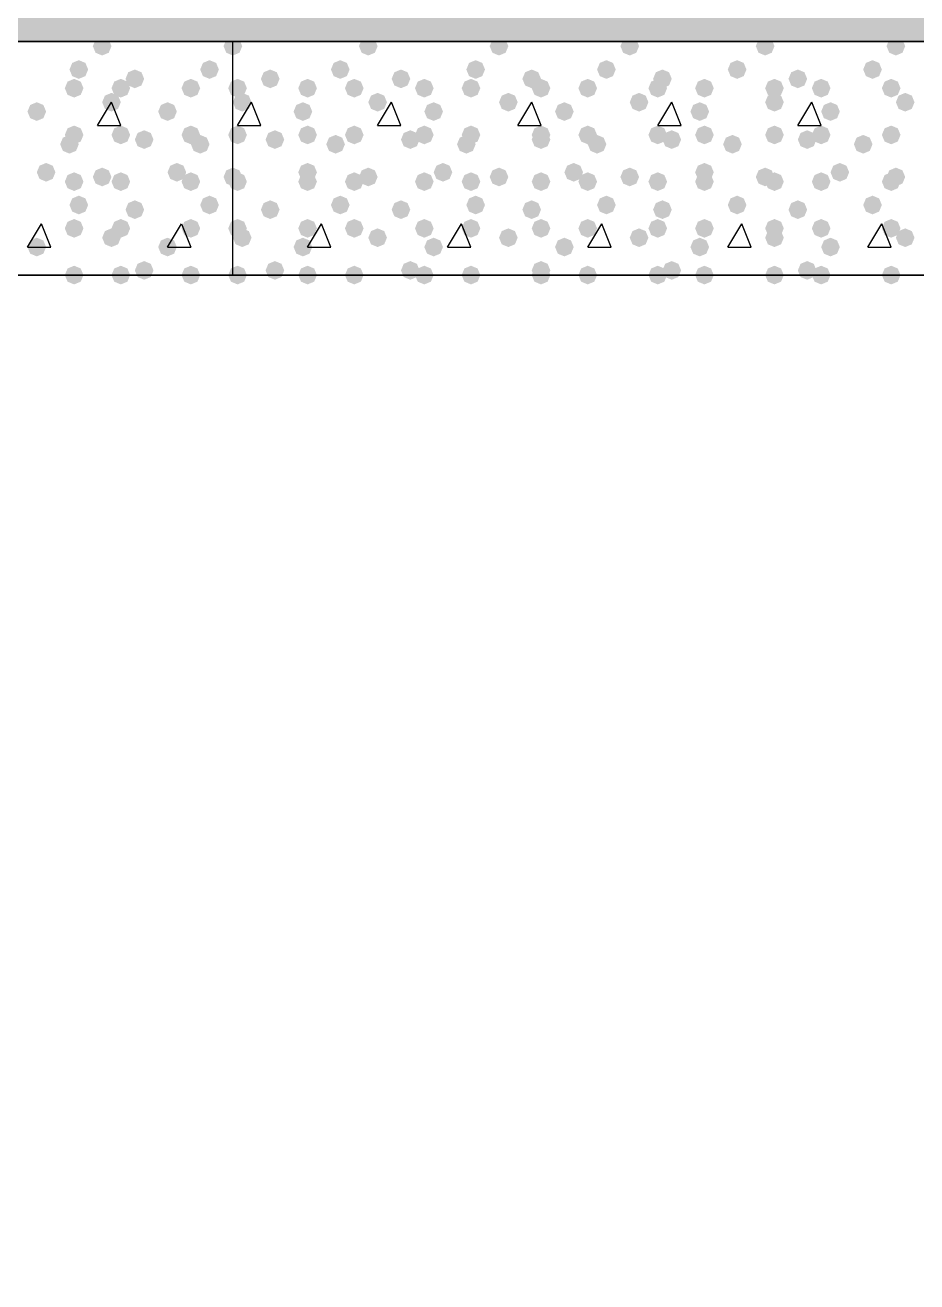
# Model space of a CAD drawing. Header units: millimetres. Extents: x 0 to 420, y 0 to 297.
# Drawn here: x 364.68 to 372.77, y 137.22 to 148.61 of the extents above; entities that cross this region are included whole.
import ezdxf

# ---------------------------------------------------------------- set-up
doc = ezdxf.new("R2010")
doc.units = ezdxf.units.MM
doc.layers.get('0').update_dxf_attribs({"linetype": 'CONTINUOUS'})

msp = doc.modelspace()

# ---------------------------------------------------------------- hatches: boundary and pattern name
at = {"true_color": 0x000008}
h = msp.add_hatch(color=0, dxfattribs=at)
h.paths.add_polyline_path([(379.603, 160.485667), (33.528, 160.485667), (379.603, 148.463)], flags=0)
h.paths.add_polyline_path([(33.528, 160.485667), (379.603, 148.463), (33.528, 148.463)], flags=0)
at = {"true_color": 0x000007}
for points in [[(365.463667, 148.420667), (365.438796, 148.360871), (365.379, 148.336), (365.319204, 148.360871), (365.294333, 148.420667), (365.319204, 148.480462), (365.379, 148.505333), (365.438796, 148.480463)], [(365.252, 148.209), (365.227129, 148.149204), (365.167333, 148.124333), (365.107538, 148.149204), (365.082667, 148.209), (365.107537, 148.268796), (365.167333, 148.293667), (365.227129, 148.268796)], [(366.437333, 148.209), (366.412462, 148.149204), (366.352667, 148.124333), (366.292871, 148.149204), (366.268, 148.209), (366.292871, 148.268796), (366.352667, 148.293667), (366.412462, 148.268796)], [(365.76, 148.124333), (365.735129, 148.064537), (365.675333, 148.039667), (365.615537, 148.064537), (365.590667, 148.124333), (365.615537, 148.184129), (365.675333, 148.209), (365.735129, 148.184129)], [(365.209667, 148.039667), (365.184796, 147.979871), (365.125, 147.955), (365.065204, 147.979871), (365.040333, 148.039667), (365.065204, 148.099462), (365.125, 148.124333), (365.184796, 148.099463)], [(365.633, 148.039667), (365.608129, 147.979871), (365.548333, 147.955), (365.488538, 147.979871), (365.463667, 148.039667), (365.488537, 148.099462), (365.548333, 148.124333), (365.608129, 148.099463)], [(366.268, 148.039667), (366.243129, 147.979871), (366.183333, 147.955), (366.123538, 147.979871), (366.098667, 148.039667), (366.123537, 148.099462), (366.183333, 148.124333), (366.243129, 148.099463)], [(365.548333, 147.912667), (365.523462, 147.852871), (365.463667, 147.828), (365.403871, 147.852871), (365.379, 147.912667), (365.403871, 147.972462), (365.463667, 147.997333), (365.523462, 147.972463)], [(364.871, 147.828), (364.846129, 147.768204), (364.786333, 147.743333), (364.726537, 147.768204), (364.701667, 147.828), (364.726537, 147.887796), (364.786333, 147.912667), (364.846129, 147.887796)], [(366.056333, 147.828), (366.031462, 147.768204), (365.971667, 147.743333), (365.911871, 147.768204), (365.887, 147.828), (365.911871, 147.887796), (365.971667, 147.912667), (366.031462, 147.887796)], [(365.209667, 147.616333), (365.184796, 147.556537), (365.125, 147.531667), (365.065204, 147.556537), (365.040333, 147.616333), (365.065204, 147.676129), (365.125, 147.701), (365.184796, 147.676129)], [(365.633, 147.616333), (365.608129, 147.556537), (365.548333, 147.531667), (365.488538, 147.556537), (365.463667, 147.616333), (365.488537, 147.676129), (365.548333, 147.701), (365.608129, 147.676129)], [(366.268, 147.616333), (366.243129, 147.556537), (366.183333, 147.531667), (366.123538, 147.556537), (366.098667, 147.616333), (366.123537, 147.676129), (366.183333, 147.701), (366.243129, 147.676129)], [(365.167333, 147.531667), (365.142462, 147.471871), (365.082667, 147.447), (365.022871, 147.471871), (364.998, 147.531667), (365.022871, 147.591462), (365.082667, 147.616333), (365.142462, 147.591463)], [(365.844667, 147.574), (365.819796, 147.514204), (365.76, 147.489333), (365.700204, 147.514204), (365.675333, 147.574), (365.700204, 147.633796), (365.76, 147.658667), (365.819796, 147.633796)], [(366.352667, 147.531667), (366.327796, 147.471871), (366.268, 147.447), (366.208204, 147.471871), (366.183333, 147.531667), (366.208204, 147.591462), (366.268, 147.616333), (366.327796, 147.591463)], [(364.955667, 147.277667), (364.930796, 147.217871), (364.871, 147.193), (364.811204, 147.217871), (364.786333, 147.277667), (364.811204, 147.337462), (364.871, 147.362333), (364.930796, 147.337463)], [(366.141, 147.277667), (366.116129, 147.217871), (366.056333, 147.193), (365.996537, 147.217871), (365.971667, 147.277667), (365.996537, 147.337462), (366.056333, 147.362333), (366.116129, 147.337463)], [(365.209667, 147.193), (365.184796, 147.133204), (365.125, 147.108333), (365.065204, 147.133204), (365.040333, 147.193), (365.065204, 147.252796), (365.125, 147.277667), (365.184796, 147.252796)], [(365.463667, 147.235333), (365.438796, 147.175537), (365.379, 147.150667), (365.319204, 147.175537), (365.294333, 147.235333), (365.319204, 147.295129), (365.379, 147.32), (365.438796, 147.295129)], [(365.633, 147.193), (365.608129, 147.133204), (365.548333, 147.108333), (365.488538, 147.133204), (365.463667, 147.193), (365.488537, 147.252796), (365.548333, 147.277667), (365.608129, 147.252796)], [(366.268, 147.193), (366.243129, 147.133204), (366.183333, 147.108333), (366.123538, 147.133204), (366.098667, 147.193), (366.123537, 147.252796), (366.183333, 147.277667), (366.243129, 147.252796)], [(365.252, 146.981333), (365.227129, 146.921537), (365.167333, 146.896667), (365.107538, 146.921537), (365.082667, 146.981333), (365.107537, 147.041129), (365.167333, 147.066), (365.227129, 147.041129)], [(365.76, 146.939), (365.735129, 146.879204), (365.675333, 146.854333), (365.615537, 146.879204), (365.590667, 146.939), (365.615537, 146.998796), (365.675333, 147.023667), (365.735129, 146.998796)], [(366.437333, 146.981333), (366.412462, 146.921537), (366.352667, 146.896667), (366.292871, 146.921537), (366.268, 146.981333), (366.292871, 147.041129), (366.352667, 147.066), (366.412462, 147.041129)], [(365.209667, 146.769667), (365.184796, 146.709871), (365.125, 146.685), (365.065204, 146.709871), (365.040333, 146.769667), (365.065204, 146.829462), (365.125, 146.854333), (365.184796, 146.829463)], [(365.633, 146.769667), (365.608129, 146.709871), (365.548333, 146.685), (365.488538, 146.709871), (365.463667, 146.769667), (365.488537, 146.829462), (365.548333, 146.854333), (365.608129, 146.829463)], [(366.268, 146.769667), (366.243129, 146.709871), (366.183333, 146.685), (366.123538, 146.709871), (366.098667, 146.769667), (366.123537, 146.829462), (366.183333, 146.854333), (366.243129, 146.829463)], [(364.871, 146.600333), (364.846129, 146.540537), (364.786333, 146.515667), (364.726537, 146.540537), (364.701667, 146.600333), (364.726537, 146.660129), (364.786333, 146.685), (364.846129, 146.660129)], [(365.548333, 146.685), (365.523462, 146.625204), (365.463667, 146.600333), (365.403871, 146.625204), (365.379, 146.685), (365.403871, 146.744796), (365.463667, 146.769667), (365.523462, 146.744796)], [(366.056333, 146.600333), (366.031462, 146.540537), (365.971667, 146.515667), (365.911871, 146.540537), (365.887, 146.600333), (365.911871, 146.660129), (365.971667, 146.685), (366.031462, 146.660129)], [(365.844667, 146.388667), (365.819796, 146.328871), (365.76, 146.304), (365.700204, 146.328871), (365.675333, 146.388667), (365.700204, 146.448462), (365.76, 146.473333), (365.819796, 146.448463)], [(365.209667, 146.346333), (365.184796, 146.286537), (365.125, 146.261667), (365.065204, 146.286537), (365.040333, 146.346333), (365.065204, 146.406129), (365.125, 146.431), (365.184796, 146.406129)], [(365.633, 146.346333), (365.608129, 146.286537), (365.548333, 146.261667), (365.488538, 146.286537), (365.463667, 146.346333), (365.488537, 146.406129), (365.548333, 146.431), (365.608129, 146.406129)], [(366.268, 146.346333), (366.243129, 146.286537), (366.183333, 146.261667), (366.123538, 146.286537), (366.098667, 146.346333), (366.123537, 146.406129), (366.183333, 146.431), (366.243129, 146.406129)]]:
    msp.add_hatch(color=0, dxfattribs=at).paths.add_polyline_path(points, flags=0)
at = {"true_color": 0x000008}
for points in [[(366.649, 148.420667), (366.624129, 148.360871), (366.564333, 148.336), (366.504537, 148.360871), (366.479667, 148.420667), (366.504537, 148.480462), (366.564333, 148.505333), (366.624129, 148.480463)], [(367.876667, 148.420667), (367.851796, 148.360871), (367.792, 148.336), (367.732204, 148.360871), (367.707333, 148.420667), (367.732204, 148.480462), (367.792, 148.505333), (367.851796, 148.480463)], [(369.062, 148.420667), (369.037129, 148.360871), (368.977333, 148.336), (368.917537, 148.360871), (368.892667, 148.420667), (368.917537, 148.480462), (368.977333, 148.505333), (369.037129, 148.480463)], [(370.247333, 148.420667), (370.222462, 148.360871), (370.162667, 148.336), (370.102871, 148.360871), (370.078, 148.420667), (370.102871, 148.480462), (370.162667, 148.505333), (370.222462, 148.480463)], [(371.475, 148.420667), (371.450129, 148.360871), (371.390333, 148.336), (371.330537, 148.360871), (371.305667, 148.420667), (371.330537, 148.480462), (371.390333, 148.505333), (371.450129, 148.480463)], [(372.660333, 148.420667), (372.635463, 148.360871), (372.575667, 148.336), (372.515871, 148.360871), (372.491, 148.420667), (372.515871, 148.480462), (372.575667, 148.505333), (372.635462, 148.480463)], [(367.622667, 148.209), (367.597796, 148.149204), (367.538, 148.124333), (367.478204, 148.149204), (367.453333, 148.209), (367.478204, 148.268796), (367.538, 148.293667), (367.597796, 148.268796)], [(368.850333, 148.209), (368.825462, 148.149204), (368.765667, 148.124333), (368.705871, 148.149204), (368.681, 148.209), (368.705871, 148.268796), (368.765667, 148.293667), (368.825462, 148.268796)], [(370.035667, 148.209), (370.010796, 148.149204), (369.951, 148.124333), (369.891204, 148.149204), (369.866333, 148.209), (369.891204, 148.268796), (369.951, 148.293667), (370.010796, 148.268796)], [(371.221, 148.209), (371.196129, 148.149204), (371.136333, 148.124333), (371.076537, 148.149204), (371.051667, 148.209), (371.076537, 148.268796), (371.136333, 148.293667), (371.196129, 148.268796)], [(372.448667, 148.209), (372.423796, 148.149204), (372.364, 148.124333), (372.304204, 148.149204), (372.279333, 148.209), (372.304204, 148.268796), (372.364, 148.293667), (372.423796, 148.268796)], [(366.987667, 148.124333), (366.962796, 148.064537), (366.903, 148.039667), (366.843204, 148.064537), (366.818333, 148.124333), (366.843204, 148.184129), (366.903, 148.209), (366.962796, 148.184129)], [(368.173, 148.124333), (368.148129, 148.064537), (368.088333, 148.039667), (368.028537, 148.064537), (368.003667, 148.124333), (368.028537, 148.184129), (368.088333, 148.209), (368.148129, 148.184129)], [(369.358333, 148.124333), (369.333463, 148.064537), (369.273667, 148.039667), (369.213871, 148.064537), (369.189, 148.124333), (369.213871, 148.184129), (369.273667, 148.209), (369.333462, 148.184129)], [(370.543667, 148.124333), (370.518796, 148.064537), (370.459, 148.039667), (370.399204, 148.064537), (370.374333, 148.124333), (370.399204, 148.184129), (370.459, 148.209), (370.518796, 148.184129)], [(371.771333, 148.124333), (371.746463, 148.064537), (371.686667, 148.039667), (371.626871, 148.064537), (371.602, 148.124333), (371.626871, 148.184129), (371.686667, 148.209), (371.746462, 148.184129)], [(366.691333, 148.039667), (366.666462, 147.979871), (366.606667, 147.955), (366.546871, 147.979871), (366.522, 148.039667), (366.546871, 148.099462), (366.606667, 148.124333), (366.666462, 148.099463)], [(367.326333, 148.039667), (367.301462, 147.979871), (367.241667, 147.955), (367.181871, 147.979871), (367.157, 148.039667), (367.181871, 148.099462), (367.241667, 148.124333), (367.301462, 148.099463)], [(367.749667, 148.039667), (367.724796, 147.979871), (367.665, 147.955), (367.605204, 147.979871), (367.580333, 148.039667), (367.605204, 148.099462), (367.665, 148.124333), (367.724796, 148.099463)], [(368.384667, 148.039667), (368.359796, 147.979871), (368.3, 147.955), (368.240204, 147.979871), (368.215333, 148.039667), (368.240204, 148.099462), (368.3, 148.124333), (368.359796, 148.099463)], [(368.808, 148.039667), (368.783129, 147.979871), (368.723333, 147.955), (368.663537, 147.979871), (368.638667, 148.039667), (368.663537, 148.099462), (368.723333, 148.124333), (368.783129, 148.099463)], [(369.443, 148.039667), (369.418129, 147.979871), (369.358333, 147.955), (369.298537, 147.979871), (369.273667, 148.039667), (369.298537, 148.099462), (369.358333, 148.124333), (369.418129, 148.099463)], [(369.866333, 148.039667), (369.841462, 147.979871), (369.781667, 147.955), (369.721871, 147.979871), (369.697, 148.039667), (369.721871, 148.099462), (369.781667, 148.124333), (369.841462, 148.099463)], [(370.501333, 148.039667), (370.476462, 147.979871), (370.416667, 147.955), (370.356871, 147.979871), (370.332, 148.039667), (370.356871, 148.099462), (370.416667, 148.124333), (370.476462, 148.099463)], [(370.924667, 148.039667), (370.899796, 147.979871), (370.84, 147.955), (370.780204, 147.979871), (370.755333, 148.039667), (370.780204, 148.099462), (370.84, 148.124333), (370.899796, 148.099463)], [(371.559667, 148.039667), (371.534796, 147.979871), (371.475, 147.955), (371.415204, 147.979871), (371.390333, 148.039667), (371.415204, 148.099462), (371.475, 148.124333), (371.534796, 148.099463)], [(371.983, 148.039667), (371.958129, 147.979871), (371.898333, 147.955), (371.838538, 147.979871), (371.813667, 148.039667), (371.838537, 148.099462), (371.898333, 148.124333), (371.958129, 148.099463)], [(372.618, 148.039667), (372.593129, 147.979871), (372.533333, 147.955), (372.473538, 147.979871), (372.448667, 148.039667), (372.473537, 148.099462), (372.533333, 148.124333), (372.593129, 148.099463)], [(366.733667, 147.912667), (366.708796, 147.852871), (366.649, 147.828), (366.589204, 147.852871), (366.564333, 147.912667), (366.589204, 147.972462), (366.649, 147.997333), (366.708796, 147.972463)], [(367.961333, 147.912667), (367.936462, 147.852871), (367.876667, 147.828), (367.816871, 147.852871), (367.792, 147.912667), (367.816871, 147.972462), (367.876667, 147.997333), (367.936462, 147.972463)], [(369.146667, 147.912667), (369.121796, 147.852871), (369.062, 147.828), (369.002204, 147.852871), (368.977333, 147.912667), (369.002204, 147.972462), (369.062, 147.997333), (369.121796, 147.972463)], [(370.332, 147.912667), (370.307129, 147.852871), (370.247333, 147.828), (370.187538, 147.852871), (370.162667, 147.912667), (370.187537, 147.972462), (370.247333, 147.997333), (370.307129, 147.972463)], [(371.559667, 147.912667), (371.534796, 147.852871), (371.475, 147.828), (371.415204, 147.852871), (371.390333, 147.912667), (371.415204, 147.972462), (371.475, 147.997333), (371.534796, 147.972463)], [(372.745, 147.912667), (372.720129, 147.852871), (372.660333, 147.828), (372.600537, 147.852871), (372.575667, 147.912667), (372.600537, 147.972462), (372.660333, 147.997333), (372.720129, 147.972463)], [(367.284, 147.828), (367.259129, 147.768204), (367.199333, 147.743333), (367.139537, 147.768204), (367.114667, 147.828), (367.139537, 147.887796), (367.199333, 147.912667), (367.259129, 147.887796)], [(368.469333, 147.828), (368.444462, 147.768204), (368.384667, 147.743333), (368.324871, 147.768204), (368.3, 147.828), (368.324871, 147.887796), (368.384667, 147.912667), (368.444462, 147.887796)], [(369.654667, 147.828), (369.629796, 147.768204), (369.57, 147.743333), (369.510204, 147.768204), (369.485333, 147.828), (369.510204, 147.887796), (369.57, 147.912667), (369.629796, 147.887796)], [(370.882333, 147.828), (370.857462, 147.768204), (370.797667, 147.743333), (370.737871, 147.768204), (370.713, 147.828), (370.737871, 147.887796), (370.797667, 147.912667), (370.857462, 147.887796)], [(372.067667, 147.828), (372.042796, 147.768204), (371.983, 147.743333), (371.923204, 147.768204), (371.898333, 147.828), (371.923204, 147.887796), (371.983, 147.912667), (372.042796, 147.887796)], [(366.691333, 147.616333), (366.666462, 147.556537), (366.606667, 147.531667), (366.546871, 147.556537), (366.522, 147.616333), (366.546871, 147.676129), (366.606667, 147.701), (366.666462, 147.676129)], [(367.326333, 147.616333), (367.301462, 147.556537), (367.241667, 147.531667), (367.181871, 147.556537), (367.157, 147.616333), (367.181871, 147.676129), (367.241667, 147.701), (367.301462, 147.676129)], [(367.749667, 147.616333), (367.724796, 147.556537), (367.665, 147.531667), (367.605204, 147.556537), (367.580333, 147.616333), (367.605204, 147.676129), (367.665, 147.701), (367.724796, 147.676129)], [(368.384667, 147.616333), (368.359796, 147.556537), (368.3, 147.531667), (368.240204, 147.556537), (368.215333, 147.616333), (368.240204, 147.676129), (368.3, 147.701), (368.359796, 147.676129)], [(368.808, 147.616333), (368.783129, 147.556537), (368.723333, 147.531667), (368.663537, 147.556537), (368.638667, 147.616333), (368.663537, 147.676129), (368.723333, 147.701), (368.783129, 147.676129)], [(369.443, 147.616333), (369.418129, 147.556537), (369.358333, 147.531667), (369.298537, 147.556537), (369.273667, 147.616333), (369.298537, 147.676129), (369.358333, 147.701), (369.418129, 147.676129)], [(369.866333, 147.616333), (369.841462, 147.556537), (369.781667, 147.531667), (369.721871, 147.556537), (369.697, 147.616333), (369.721871, 147.676129), (369.781667, 147.701), (369.841462, 147.676129)], [(370.501333, 147.616333), (370.476462, 147.556537), (370.416667, 147.531667), (370.356871, 147.556537), (370.332, 147.616333), (370.356871, 147.676129), (370.416667, 147.701), (370.476462, 147.676129)], [(370.924667, 147.616333), (370.899796, 147.556537), (370.84, 147.531667), (370.780204, 147.556537), (370.755333, 147.616333), (370.780204, 147.676129), (370.84, 147.701), (370.899796, 147.676129)], [(371.559667, 147.616333), (371.534796, 147.556537), (371.475, 147.531667), (371.415204, 147.556537), (371.390333, 147.616333), (371.415204, 147.676129), (371.475, 147.701), (371.534796, 147.676129)], [(371.983, 147.616333), (371.958129, 147.556537), (371.898333, 147.531667), (371.838538, 147.556537), (371.813667, 147.616333), (371.838537, 147.676129), (371.898333, 147.701), (371.958129, 147.676129)], [(372.618, 147.616333), (372.593129, 147.556537), (372.533333, 147.531667), (372.473538, 147.556537), (372.448667, 147.616333), (372.473537, 147.676129), (372.533333, 147.701), (372.593129, 147.676129)], [(367.03, 147.574), (367.005129, 147.514204), (366.945333, 147.489333), (366.885538, 147.514204), (366.860667, 147.574), (366.885537, 147.633796), (366.945333, 147.658667), (367.005129, 147.633796)], [(367.580333, 147.531667), (367.555462, 147.471871), (367.495667, 147.447), (367.435871, 147.471871), (367.411, 147.531667), (367.435871, 147.591462), (367.495667, 147.616333), (367.555462, 147.591463)], [(368.257667, 147.574), (368.232796, 147.514204), (368.173, 147.489333), (368.113204, 147.514204), (368.088333, 147.574), (368.113204, 147.633796), (368.173, 147.658667), (368.232796, 147.633796)], [(368.765667, 147.531667), (368.740796, 147.471871), (368.681, 147.447), (368.621204, 147.471871), (368.596333, 147.531667), (368.621204, 147.591462), (368.681, 147.616333), (368.740796, 147.591463)], [(369.443, 147.574), (369.418129, 147.514204), (369.358333, 147.489333), (369.298537, 147.514204), (369.273667, 147.574), (369.298537, 147.633796), (369.358333, 147.658667), (369.418129, 147.633796)], [(369.951, 147.531667), (369.926129, 147.471871), (369.866333, 147.447), (369.806537, 147.471871), (369.781667, 147.531667), (369.806537, 147.591462), (369.866333, 147.616333), (369.926129, 147.591463)], [(370.628333, 147.574), (370.603462, 147.514204), (370.543667, 147.489333), (370.483871, 147.514204), (370.459, 147.574), (370.483871, 147.633796), (370.543667, 147.658667), (370.603462, 147.633796)], [(371.178667, 147.531667), (371.153796, 147.471871), (371.094, 147.447), (371.034204, 147.471871), (371.009333, 147.531667), (371.034204, 147.591462), (371.094, 147.616333), (371.153796, 147.591463)], [(371.856, 147.574), (371.831129, 147.514204), (371.771333, 147.489333), (371.711537, 147.514204), (371.686667, 147.574), (371.711537, 147.633796), (371.771333, 147.658667), (371.831129, 147.633796)], [(372.364, 147.531667), (372.339129, 147.471871), (372.279333, 147.447), (372.219538, 147.471871), (372.194667, 147.531667), (372.219537, 147.591462), (372.279333, 147.616333), (372.339129, 147.591463)], [(367.326333, 147.277667), (367.301462, 147.217871), (367.241667, 147.193), (367.181871, 147.217871), (367.157, 147.277667), (367.181871, 147.337462), (367.241667, 147.362333), (367.301462, 147.337463)], [(368.554, 147.277667), (368.529129, 147.217871), (368.469333, 147.193), (368.409537, 147.217871), (368.384667, 147.277667), (368.409537, 147.337462), (368.469333, 147.362333), (368.529129, 147.337463)], [(369.739333, 147.277667), (369.714462, 147.217871), (369.654667, 147.193), (369.594871, 147.217871), (369.57, 147.277667), (369.594871, 147.337462), (369.654667, 147.362333), (369.714462, 147.337463)], [(370.924667, 147.277667), (370.899796, 147.217871), (370.84, 147.193), (370.780204, 147.217871), (370.755333, 147.277667), (370.780204, 147.337462), (370.84, 147.362333), (370.899796, 147.337463)], [(372.152333, 147.277667), (372.127462, 147.217871), (372.067667, 147.193), (372.007871, 147.217871), (371.983, 147.277667), (372.007871, 147.337462), (372.067667, 147.362333), (372.127462, 147.337463)], [(366.649, 147.235333), (366.624129, 147.175537), (366.564333, 147.150667), (366.504537, 147.175537), (366.479667, 147.235333), (366.504537, 147.295129), (366.564333, 147.32), (366.624129, 147.295129)], [(366.691333, 147.193), (366.666462, 147.133204), (366.606667, 147.108333), (366.546871, 147.133204), (366.522, 147.193), (366.546871, 147.252796), (366.606667, 147.277667), (366.666462, 147.252796)], [(367.326333, 147.193), (367.301462, 147.133204), (367.241667, 147.108333), (367.181871, 147.133204), (367.157, 147.193), (367.181871, 147.252796), (367.241667, 147.277667), (367.301462, 147.252796)], [(367.749667, 147.193), (367.724796, 147.133204), (367.665, 147.108333), (367.605204, 147.133204), (367.580333, 147.193), (367.605204, 147.252796), (367.665, 147.277667), (367.724796, 147.252796)], [(367.876667, 147.235333), (367.851796, 147.175537), (367.792, 147.150667), (367.732204, 147.175537), (367.707333, 147.235333), (367.732204, 147.295129), (367.792, 147.32), (367.851796, 147.295129)], [(368.384667, 147.193), (368.359796, 147.133204), (368.3, 147.108333), (368.240204, 147.133204), (368.215333, 147.193), (368.240204, 147.252796), (368.3, 147.277667), (368.359796, 147.252796)], [(368.808, 147.193), (368.783129, 147.133204), (368.723333, 147.108333), (368.663537, 147.133204), (368.638667, 147.193), (368.663537, 147.252796), (368.723333, 147.277667), (368.783129, 147.252796)], [(369.062, 147.235333), (369.037129, 147.175537), (368.977333, 147.150667), (368.917537, 147.175537), (368.892667, 147.235333), (368.917537, 147.295129), (368.977333, 147.32), (369.037129, 147.295129)], [(369.443, 147.193), (369.418129, 147.133204), (369.358333, 147.108333), (369.298537, 147.133204), (369.273667, 147.193), (369.298537, 147.252796), (369.358333, 147.277667), (369.418129, 147.252796)], [(369.866333, 147.193), (369.841462, 147.133204), (369.781667, 147.108333), (369.721871, 147.133204), (369.697, 147.193), (369.721871, 147.252796), (369.781667, 147.277667), (369.841462, 147.252796)], [(370.247333, 147.235333), (370.222462, 147.175537), (370.162667, 147.150667), (370.102871, 147.175537), (370.078, 147.235333), (370.102871, 147.295129), (370.162667, 147.32), (370.222462, 147.295129)], [(370.501333, 147.193), (370.476462, 147.133204), (370.416667, 147.108333), (370.356871, 147.133204), (370.332, 147.193), (370.356871, 147.252796), (370.416667, 147.277667), (370.476462, 147.252796)], [(370.924667, 147.193), (370.899796, 147.133204), (370.84, 147.108333), (370.780204, 147.133204), (370.755333, 147.193), (370.780204, 147.252796), (370.84, 147.277667), (370.899796, 147.252796)], [(371.475, 147.235333), (371.450129, 147.175537), (371.390333, 147.150667), (371.330537, 147.175537), (371.305667, 147.235333), (371.330537, 147.295129), (371.390333, 147.32), (371.450129, 147.295129)], [(371.559667, 147.193), (371.534796, 147.133204), (371.475, 147.108333), (371.415204, 147.133204), (371.390333, 147.193), (371.415204, 147.252796), (371.475, 147.277667), (371.534796, 147.252796)], [(371.983, 147.193), (371.958129, 147.133204), (371.898333, 147.108333), (371.838538, 147.133204), (371.813667, 147.193), (371.838537, 147.252796), (371.898333, 147.277667), (371.958129, 147.252796)], [(372.618, 147.193), (372.593129, 147.133204), (372.533333, 147.108333), (372.473538, 147.133204), (372.448667, 147.193), (372.473537, 147.252796), (372.533333, 147.277667), (372.593129, 147.252796)], [(372.660333, 147.235333), (372.635463, 147.175537), (372.575667, 147.150667), (372.515871, 147.175537), (372.491, 147.235333), (372.515871, 147.295129), (372.575667, 147.32), (372.635462, 147.295129)], [(366.987667, 146.939), (366.962796, 146.879204), (366.903, 146.854333), (366.843204, 146.879204), (366.818333, 146.939), (366.843204, 146.998796), (366.903, 147.023667), (366.962796, 146.998796)], [(367.622667, 146.981333), (367.597796, 146.921537), (367.538, 146.896667), (367.478204, 146.921537), (367.453333, 146.981333), (367.478204, 147.041129), (367.538, 147.066), (367.597796, 147.041129)], [(368.173, 146.939), (368.148129, 146.879204), (368.088333, 146.854333), (368.028537, 146.879204), (368.003667, 146.939), (368.028537, 146.998796), (368.088333, 147.023667), (368.148129, 146.998796)], [(368.850333, 146.981333), (368.825462, 146.921537), (368.765667, 146.896667), (368.705871, 146.921537), (368.681, 146.981333), (368.705871, 147.041129), (368.765667, 147.066), (368.825462, 147.041129)], [(369.358333, 146.939), (369.333463, 146.879204), (369.273667, 146.854333), (369.213871, 146.879204), (369.189, 146.939), (369.213871, 146.998796), (369.273667, 147.023667), (369.333462, 146.998796)], [(370.035667, 146.981333), (370.010796, 146.921537), (369.951, 146.896667), (369.891204, 146.921537), (369.866333, 146.981333), (369.891204, 147.041129), (369.951, 147.066), (370.010796, 147.041129)], [(370.543667, 146.939), (370.518796, 146.879204), (370.459, 146.854333), (370.399204, 146.879204), (370.374333, 146.939), (370.399204, 146.998796), (370.459, 147.023667), (370.518796, 146.998796)], [(371.221, 146.981333), (371.196129, 146.921537), (371.136333, 146.896667), (371.076537, 146.921537), (371.051667, 146.981333), (371.076537, 147.041129), (371.136333, 147.066), (371.196129, 147.041129)], [(371.771333, 146.939), (371.746463, 146.879204), (371.686667, 146.854333), (371.626871, 146.879204), (371.602, 146.939), (371.626871, 146.998796), (371.686667, 147.023667), (371.746462, 146.998796)], [(372.448667, 146.981333), (372.423796, 146.921537), (372.364, 146.896667), (372.304204, 146.921537), (372.279333, 146.981333), (372.304204, 147.041129), (372.364, 147.066), (372.423796, 147.041129)], [(366.691333, 146.769667), (366.666462, 146.709871), (366.606667, 146.685), (366.546871, 146.709871), (366.522, 146.769667), (366.546871, 146.829462), (366.606667, 146.854333), (366.666462, 146.829463)], [(367.326333, 146.769667), (367.301462, 146.709871), (367.241667, 146.685), (367.181871, 146.709871), (367.157, 146.769667), (367.181871, 146.829462), (367.241667, 146.854333), (367.301462, 146.829463)], [(367.749667, 146.769667), (367.724796, 146.709871), (367.665, 146.685), (367.605204, 146.709871), (367.580333, 146.769667), (367.605204, 146.829462), (367.665, 146.854333), (367.724796, 146.829463)], [(368.384667, 146.769667), (368.359796, 146.709871), (368.3, 146.685), (368.240204, 146.709871), (368.215333, 146.769667), (368.240204, 146.829462), (368.3, 146.854333), (368.359796, 146.829463)], [(368.808, 146.769667), (368.783129, 146.709871), (368.723333, 146.685), (368.663537, 146.709871), (368.638667, 146.769667), (368.663537, 146.829462), (368.723333, 146.854333), (368.783129, 146.829463)], [(369.443, 146.769667), (369.418129, 146.709871), (369.358333, 146.685), (369.298537, 146.709871), (369.273667, 146.769667), (369.298537, 146.829462), (369.358333, 146.854333), (369.418129, 146.829463)], [(369.866333, 146.769667), (369.841462, 146.709871), (369.781667, 146.685), (369.721871, 146.709871), (369.697, 146.769667), (369.721871, 146.829462), (369.781667, 146.854333), (369.841462, 146.829463)], [(370.501333, 146.769667), (370.476462, 146.709871), (370.416667, 146.685), (370.356871, 146.709871), (370.332, 146.769667), (370.356871, 146.829462), (370.416667, 146.854333), (370.476462, 146.829463)], [(370.924667, 146.769667), (370.899796, 146.709871), (370.84, 146.685), (370.780204, 146.709871), (370.755333, 146.769667), (370.780204, 146.829462), (370.84, 146.854333), (370.899796, 146.829463)], [(371.559667, 146.769667), (371.534796, 146.709871), (371.475, 146.685), (371.415204, 146.709871), (371.390333, 146.769667), (371.415204, 146.829462), (371.475, 146.854333), (371.534796, 146.829463)], [(371.983, 146.769667), (371.958129, 146.709871), (371.898333, 146.685), (371.838538, 146.709871), (371.813667, 146.769667), (371.838537, 146.829462), (371.898333, 146.854333), (371.958129, 146.829463)], [(372.618, 146.769667), (372.593129, 146.709871), (372.533333, 146.685), (372.473538, 146.709871), (372.448667, 146.769667), (372.473537, 146.829462), (372.533333, 146.854333), (372.593129, 146.829463)], [(366.733667, 146.685), (366.708796, 146.625204), (366.649, 146.600333), (366.589204, 146.625204), (366.564333, 146.685), (366.589204, 146.744796), (366.649, 146.769667), (366.708796, 146.744796)], [(367.284, 146.600333), (367.259129, 146.540537), (367.199333, 146.515667), (367.139537, 146.540537), (367.114667, 146.600333), (367.139537, 146.660129), (367.199333, 146.685), (367.259129, 146.660129)], [(367.961333, 146.685), (367.936462, 146.625204), (367.876667, 146.600333), (367.816871, 146.625204), (367.792, 146.685), (367.816871, 146.744796), (367.876667, 146.769667), (367.936462, 146.744796)], [(368.469333, 146.600333), (368.444462, 146.540537), (368.384667, 146.515667), (368.324871, 146.540537), (368.3, 146.600333), (368.324871, 146.660129), (368.384667, 146.685), (368.444462, 146.660129)], [(369.146667, 146.685), (369.121796, 146.625204), (369.062, 146.600333), (369.002204, 146.625204), (368.977333, 146.685), (369.002204, 146.744796), (369.062, 146.769667), (369.121796, 146.744796)], [(369.654667, 146.600333), (369.629796, 146.540537), (369.57, 146.515667), (369.510204, 146.540537), (369.485333, 146.600333), (369.510204, 146.660129), (369.57, 146.685), (369.629796, 146.660129)], [(370.332, 146.685), (370.307129, 146.625204), (370.247333, 146.600333), (370.187538, 146.625204), (370.162667, 146.685), (370.187537, 146.744796), (370.247333, 146.769667), (370.307129, 146.744796)], [(370.882333, 146.600333), (370.857462, 146.540537), (370.797667, 146.515667), (370.737871, 146.540537), (370.713, 146.600333), (370.737871, 146.660129), (370.797667, 146.685), (370.857462, 146.660129)], [(371.559667, 146.685), (371.534796, 146.625204), (371.475, 146.600333), (371.415204, 146.625204), (371.390333, 146.685), (371.415204, 146.744796), (371.475, 146.769667), (371.534796, 146.744796)], [(372.067667, 146.600333), (372.042796, 146.540537), (371.983, 146.515667), (371.923204, 146.540537), (371.898333, 146.600333), (371.923204, 146.660129), (371.983, 146.685), (372.042796, 146.660129)], [(372.745, 146.685), (372.720129, 146.625204), (372.660333, 146.600333), (372.600537, 146.625204), (372.575667, 146.685), (372.600537, 146.744796), (372.660333, 146.769667), (372.720129, 146.744796)], [(367.03, 146.388667), (367.005129, 146.328871), (366.945333, 146.304), (366.885538, 146.328871), (366.860667, 146.388667), (366.885537, 146.448462), (366.945333, 146.473333), (367.005129, 146.448463)], [(368.257667, 146.388667), (368.232796, 146.328871), (368.173, 146.304), (368.113204, 146.328871), (368.088333, 146.388667), (368.113204, 146.448462), (368.173, 146.473333), (368.232796, 146.448463)], [(369.443, 146.388667), (369.418129, 146.328871), (369.358333, 146.304), (369.298537, 146.328871), (369.273667, 146.388667), (369.298537, 146.448462), (369.358333, 146.473333), (369.418129, 146.448463)], [(370.628333, 146.388667), (370.603462, 146.328871), (370.543667, 146.304), (370.483871, 146.328871), (370.459, 146.388667), (370.483871, 146.448462), (370.543667, 146.473333), (370.603462, 146.448463)], [(371.856, 146.388667), (371.831129, 146.328871), (371.771333, 146.304), (371.711537, 146.328871), (371.686667, 146.388667), (371.711537, 146.448462), (371.771333, 146.473333), (371.831129, 146.448463)], [(366.691333, 146.346333), (366.666462, 146.286537), (366.606667, 146.261667), (366.546871, 146.286537), (366.522, 146.346333), (366.546871, 146.406129), (366.606667, 146.431), (366.666462, 146.406129)], [(367.326333, 146.346333), (367.301462, 146.286537), (367.241667, 146.261667), (367.181871, 146.286537), (367.157, 146.346333), (367.181871, 146.406129), (367.241667, 146.431), (367.301462, 146.406129)], [(367.749667, 146.346333), (367.724796, 146.286537), (367.665, 146.261667), (367.605204, 146.286537), (367.580333, 146.346333), (367.605204, 146.406129), (367.665, 146.431), (367.724796, 146.406129)], [(368.384667, 146.346333), (368.359796, 146.286537), (368.3, 146.261667), (368.240204, 146.286537), (368.215333, 146.346333), (368.240204, 146.406129), (368.3, 146.431), (368.359796, 146.406129)], [(368.808, 146.346333), (368.783129, 146.286537), (368.723333, 146.261667), (368.663537, 146.286537), (368.638667, 146.346333), (368.663537, 146.406129), (368.723333, 146.431), (368.783129, 146.406129)], [(369.443, 146.346333), (369.418129, 146.286537), (369.358333, 146.261667), (369.298537, 146.286537), (369.273667, 146.346333), (369.298537, 146.406129), (369.358333, 146.431), (369.418129, 146.406129)], [(369.866333, 146.346333), (369.841462, 146.286537), (369.781667, 146.261667), (369.721871, 146.286537), (369.697, 146.346333), (369.721871, 146.406129), (369.781667, 146.431), (369.841462, 146.406129)], [(370.501333, 146.346333), (370.476462, 146.286537), (370.416667, 146.261667), (370.356871, 146.286537), (370.332, 146.346333), (370.356871, 146.406129), (370.416667, 146.431), (370.476462, 146.406129)], [(370.924667, 146.346333), (370.899796, 146.286537), (370.84, 146.261667), (370.780204, 146.286537), (370.755333, 146.346333), (370.780204, 146.406129), (370.84, 146.431), (370.899796, 146.406129)], [(371.559667, 146.346333), (371.534796, 146.286537), (371.475, 146.261667), (371.415204, 146.286537), (371.390333, 146.346333), (371.415204, 146.406129), (371.475, 146.431), (371.534796, 146.406129)], [(371.983, 146.346333), (371.958129, 146.286537), (371.898333, 146.261667), (371.838538, 146.286537), (371.813667, 146.346333), (371.838537, 146.406129), (371.898333, 146.431), (371.958129, 146.406129)], [(372.618, 146.346333), (372.593129, 146.286537), (372.533333, 146.261667), (372.473538, 146.286537), (372.448667, 146.346333), (372.473537, 146.406129), (372.533333, 146.431), (372.593129, 146.406129)]]:
    msp.add_hatch(color=0, dxfattribs=at).paths.add_polyline_path(points, flags=0)

# ---------------------------------------------------------------- linework, layer by layer
at = {"color": 0, "true_color": 0x000008}
msp.add_lwpolyline([(33.528, 160.485667), (379.603, 148.463), (33.528, 148.463)], close=True, dxfattribs=at)
at = {"color": 0, "true_color": 0x000007}
for points in [[(32.469667, 125.179667), (32.469667, 148.463), (380.661333, 148.463), (380.661333, 125.179667), (218.228333, 125.179667), (218.228333, 103.970667), (194.902667, 103.970667), (194.902667, 125.179667)], [(32.469667, 125.179667), (32.469667, 148.463), (380.661333, 148.463), (380.661333, 125.179667), (218.228333, 125.179667), (218.228333, 103.970667), (194.902667, 103.970667), (194.902667, 125.179667)], [(364.447667, 148.463), (364.447667, 146.346333), (366.564333, 146.346333), (366.564333, 148.463)]]:
    msp.add_lwpolyline(points, close=True, dxfattribs=at)
for points in [[(378.544667, 148.463), (366.564333, 148.463)], [(365.336667, 147.701), (365.463667, 147.912667)], [(365.548333, 147.701), (365.463667, 147.912667)], [(365.336667, 147.701), (365.548333, 147.701)], [(364.701667, 146.600333), (364.828667, 146.812)], [(364.913333, 146.600333), (364.828667, 146.812)], [(365.971667, 146.600333), (366.098667, 146.812), (366.183333, 146.600333)], [(364.701667, 146.600333), (364.913333, 146.600333)], [(365.971667, 146.600333), (366.183333, 146.600333)], [(366.564333, 146.346333), (378.544667, 146.346333)]]:
    msp.add_lwpolyline(points, dxfattribs=at)
at = {"color": 0, "true_color": 0x000008}
for points in [[(366.606667, 147.701), (366.733667, 147.912667)], [(366.818333, 147.701), (366.733667, 147.912667)], [(367.876667, 147.701), (368.003667, 147.912667)], [(368.088333, 147.701), (368.003667, 147.912667)], [(369.146667, 147.701), (369.273667, 147.912667)], [(369.358333, 147.701), (369.273667, 147.912667)], [(370.416667, 147.701), (370.543667, 147.912667)], [(370.628333, 147.701), (370.543667, 147.912667)], [(371.686667, 147.701), (371.813667, 147.912667)], [(371.898333, 147.701), (371.813667, 147.912667)], [(366.606667, 147.701), (366.818333, 147.701)], [(367.876667, 147.701), (368.088333, 147.701)], [(369.146667, 147.701), (369.358333, 147.701)], [(370.416667, 147.701), (370.628333, 147.701)], [(371.686667, 147.701), (371.898333, 147.701)], [(367.241667, 146.600333), (367.368667, 146.812)], [(367.453333, 146.600333), (367.368667, 146.812)], [(368.511667, 146.600333), (368.638667, 146.812)], [(368.723333, 146.600333), (368.638667, 146.812)], [(369.781667, 146.600333), (369.908667, 146.812)], [(369.993333, 146.600333), (369.908667, 146.812)], [(371.051667, 146.600333), (371.178667, 146.812)], [(371.263333, 146.600333), (371.178667, 146.812)], [(372.321667, 146.600333), (372.448667, 146.812)], [(372.533333, 146.600333), (372.448667, 146.812)], [(367.241667, 146.600333), (367.453333, 146.600333)], [(368.511667, 146.600333), (368.723333, 146.600333)], [(369.781667, 146.600333), (369.993333, 146.600333)], [(371.051667, 146.600333), (371.263333, 146.600333)], [(372.321667, 146.600333), (372.533333, 146.600333)]]:
    msp.add_lwpolyline(points, dxfattribs=at)
at = {"color": 0, "true_color": 0x0000fd}
msp.add_lwpolyline([(216.111667, 127.296333), (378.544667, 127.296333), (378.544667, 146.346333), (34.586333, 146.346333), (34.586333, 127.296333), (197.019333, 127.296333), (197.019333, 106.087333), (216.111667, 106.087333)], close=True, dxfattribs=at)

doc.saveas('drawing.dxf')
